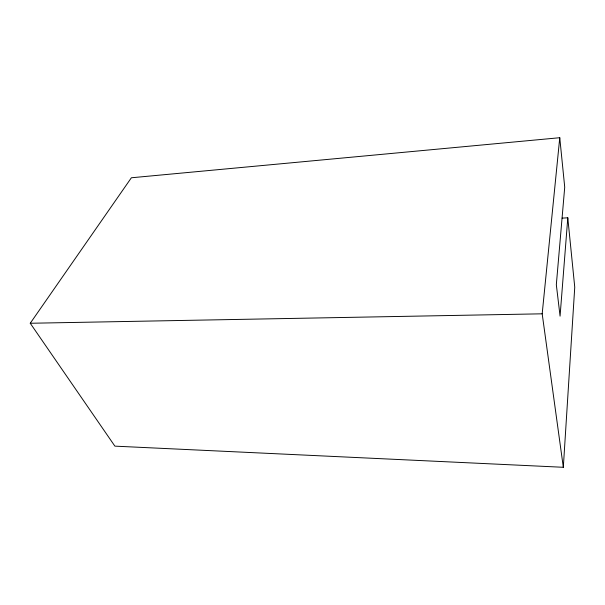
<?xml version="1.0" encoding="UTF-8"?>
<svg xmlns="http://www.w3.org/2000/svg" width="605" height="605" viewBox="0 0 605 605"><rect width="100%" height="100%" fill="white"/><g stroke="black" fill="none" stroke-linecap="round" stroke-linejoin="round"><path stroke-width="0.91" d="M567.792 217.8L560.071 316.158L556.328 284.705L564.722 187.187L559.761 137.713L131.376 177.772L30.25 323.259L114.889 446.142L563.323 467.287L574.75 287.178L567.792 217.8L562.136 218.133M563.323 467.287L542.186 313.813L559.761 137.713M30.25 323.259L542.186 313.813"/></g></svg>
